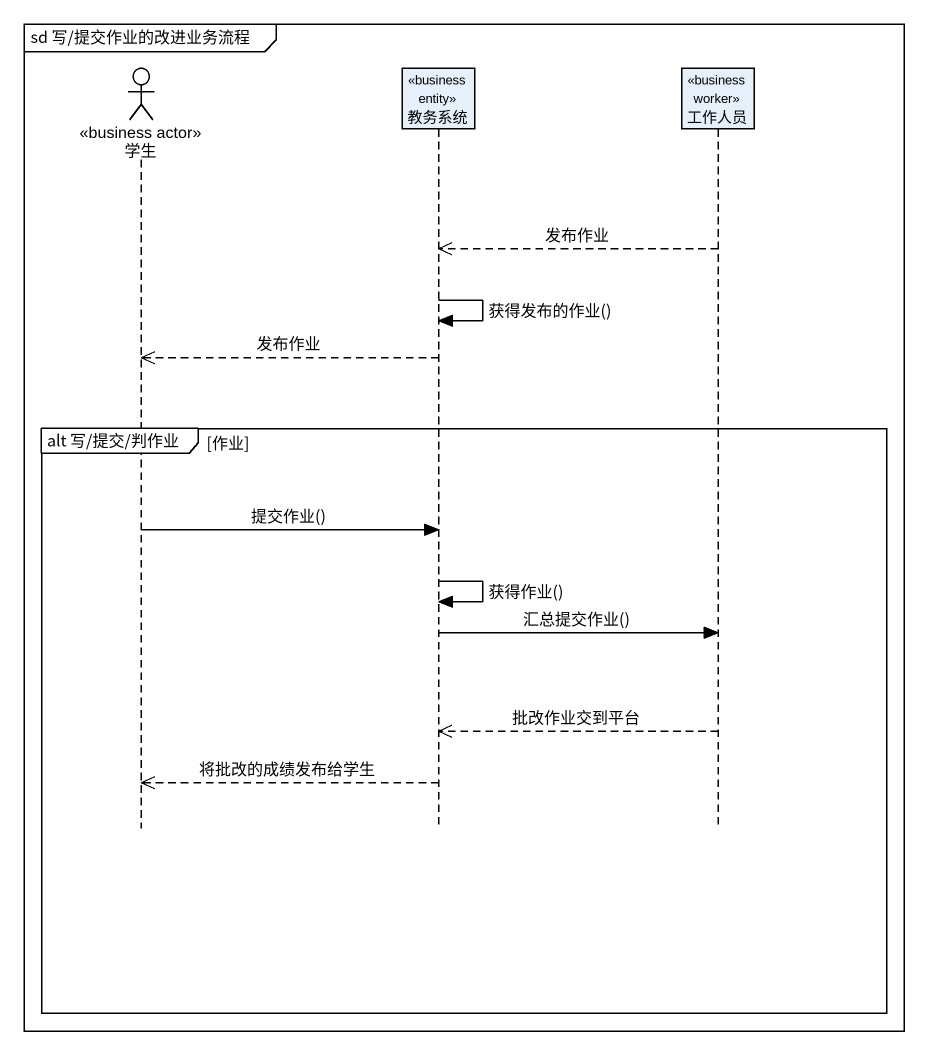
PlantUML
@startuml
mainframe sd 写/提交作业的改进业务流程
hide footbox
actor 学生 <<business actor>>
participant 教务系统 <<business entity>>
participant 工作人员 <<business worker>>

工作人员 -->> 教务系统 : 发布作业
教务系统 -> 教务系统 : 获得发布的作业()
教务系统 -->> 学生 : 发布作业
group alt 写/提交/判作业 [作业]
  学生 -> 教务系统 : 提交作业()
  教务系统 -> 教务系统 : 获得作业()
  教务系统 -> 工作人员 : 汇总提交作业()
  工作人员 -->> 教务系统 : 批改作业交到平台
  教务系统 -->> 学生 : 将批改的成绩发布给学生
end
@enduml
